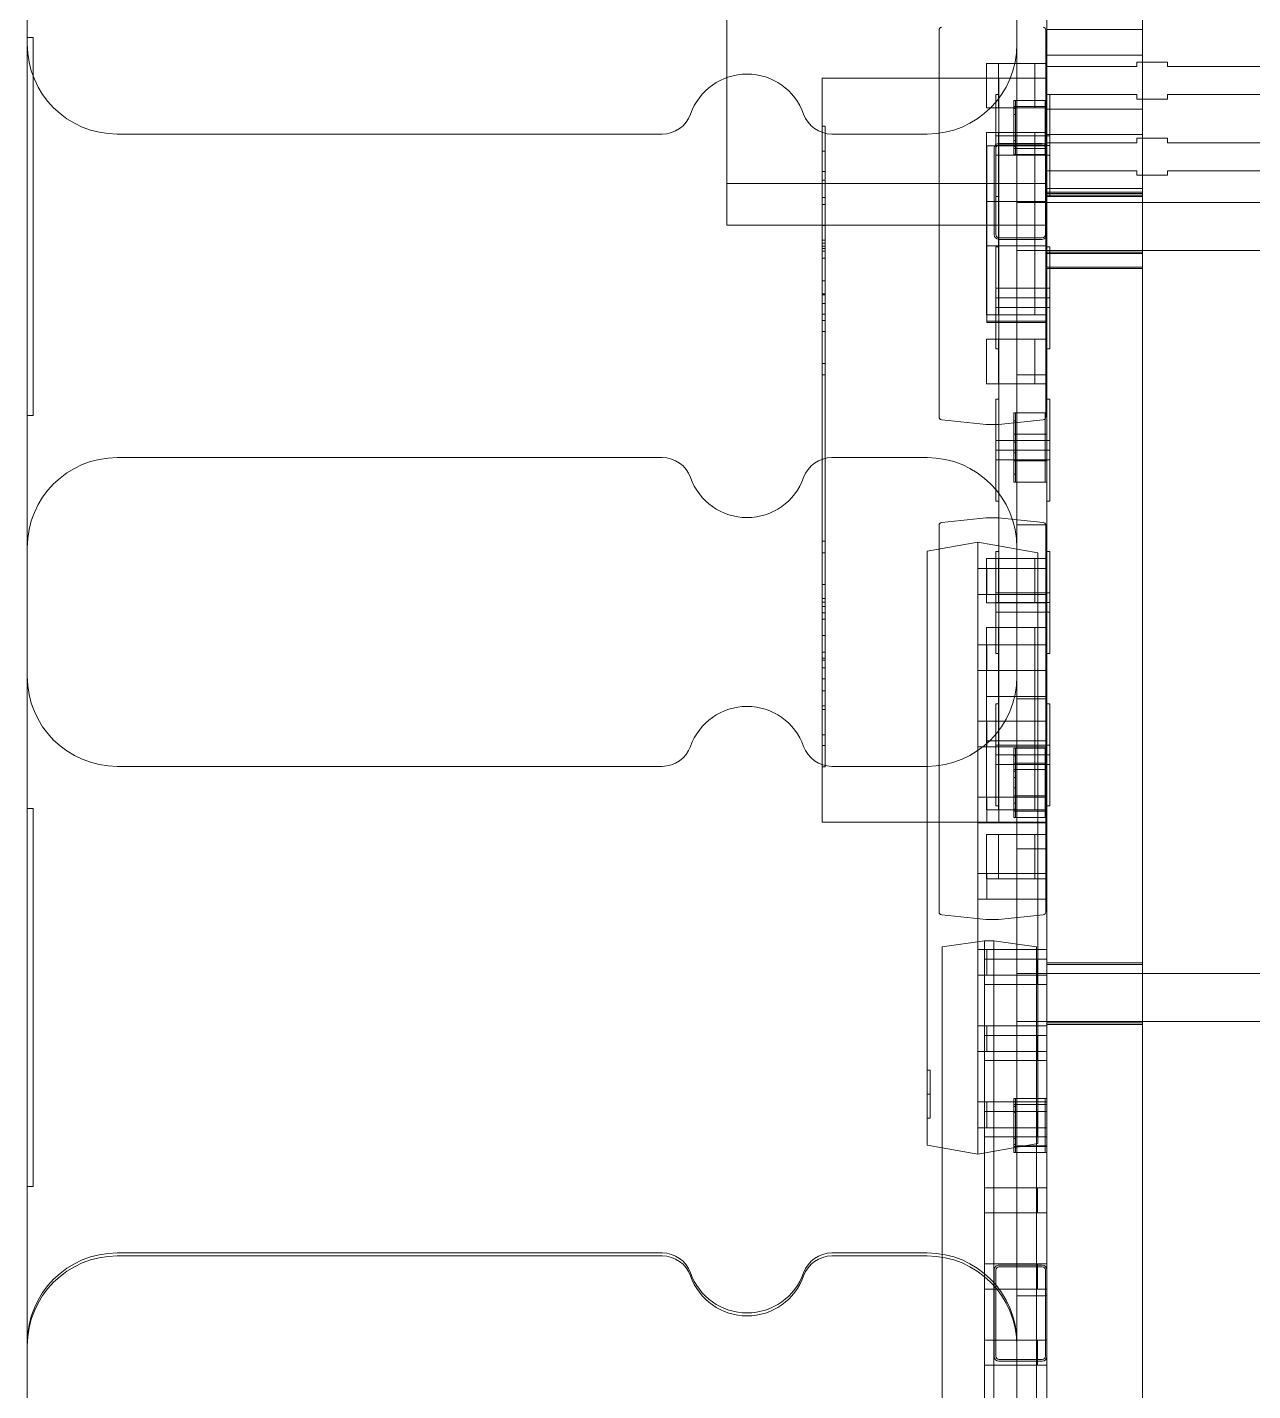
# Paper-space layout 'Лист1' of a CAD drawing. Header units: millimetres. Extents: x 20 to 405, y 5 to 258.
# Drawn here: x 258.99 to 279.42, y 164.53 to 187.26 of the extents above; entities that cross this region are included whole.
import ezdxf

# ---------------------------------------------------------------- set-up
doc = ezdxf.new("R2010")
doc.units = ezdxf.units.MM

# ---------------------------------------------------------------- blocks, each defined once
blk = doc.blocks.new('A$Cb2c9405a')
at = {"color": 0, "linetype": 'Continuous', "lineweight": 0, "extrusion": (0, 1, 0)}
for p, q in [((-35.981, 17.092), (-43.481, 17.092)), ((-30.221, 17.092), (-35.981, 17.092)), ((-33.371, 16.992), (-33.371, 17.092)), ((-33.371, 17.092), (-33.371, 16.992)), ((-24.869, 17.092), (-30.221, 17.092)), ((-27.071, 16.992), (-27.071, 17.092)), ((-27.071, 17.092), (-27.071, 16.992)), ((-17.369, 17.092), (-24.869, 17.092)), ((-20.519, 16.992), (-20.519, 17.092)), ((-20.519, 17.092), (-20.519, 16.992)), ((-9.869, 17.092), (-17.369, 17.092)), ((-14.219, 16.992), (-14.219, 17.092)), ((-14.219, 17.092), (-14.219, 16.992)), ((-30.221, 16.992), (-33.371, 16.992)), ((-30.221, 16.992), (-33.371, 16.992)), ((-27.071, 16.992), (-30.221, 16.992)), ((-27.071, 16.992), (-30.221, 16.992)), ((-17.369, 16.992), (-20.519, 16.992)), ((-17.369, 16.992), (-20.519, 16.992)), ((-14.219, 16.992), (-17.369, 16.992)), ((-14.219, 16.992), (-17.369, 16.992)), ((-34.531, 6.506), (-34.531, 15.592)), ((-34.481, 6.506), (-34.481, 15.592)), ((-26.369, 6.506), (-26.369, 15.592)), ((-21.221, 6.506), (-21.221, 15.592)), ((-15.828, 6.506), (-15.828, 15.592)), ((-17.348, 5.432), (-17.348, 0.092)), ((-16.651, 5.432), (-16.651, 0.092)), ((-34.531, 2.092), (-34.531, 3.678)), ((-34.481, 2.092), (-34.481, 3.678)), ((-27.298, 3.842), (-14.898, 3.842)), ((-27.298, 0.892), (-27.298, 3.842)), ((-27.298, 0.892), (-27.298, 3.842)), ((-27.298, 3.842), (-14.898, 3.842)), ((-26.377, 3.792), (-26.377, 3.842)), ((-26.023, 3.792), (-26.377, 3.792)), ((-26.369, 2.092), (-26.369, 3.678)), ((-26.023, 3.792), (-26.023, 3.842)), ((-26.023, 3.792), (-25.846, 3.792)), ((-25.846, 3.792), (-25.846, 3.842)), ((-25.422, 3.792), (-25.846, 3.792)), ((-25.422, 3.792), (-25.422, 3.842)), ((-19.121, 3.792), (-25.422, 3.792)), ((-25.358, 3.792), (-25.358, 3.842)), ((-25.112, 3.792), (-25.112, 3.842)), ((-24.909, 3.792), (-24.909, 3.842)), ((-24.724, 3.792), (-24.724, 3.842)), ((-24.598, 3.792), (-24.598, 3.842)), ((-24.563, 3.792), (-24.563, 3.842)), ((-24.464, 3.792), (-24.464, 3.842)), ((-24.188, 3.792), (-24.188, 3.842)), ((-23.915, 3.792), (-23.915, 3.842)), ((-23.808, 3.792), (-23.808, 3.842)), ((-23.704, 3.792), (-23.704, 3.842)), ((-23.63, 3.792), (-23.63, 3.842)), ((-23.571, 3.792), (-23.571, 3.842)), ((-23.339, 3.792), (-23.339, 3.842)), ((-22.808, 3.792), (-22.808, 3.842)), ((-22.616, 3.792), (-22.616, 3.842)), ((-21.221, 2.092), (-21.221, 3.678)), ((-19.844, 3.792), (-19.844, 3.842)), ((-19.652, 3.792), (-19.652, 3.842)), ((-19.121, 3.792), (-19.121, 3.842)), ((-18.83, 3.792), (-19.121, 3.792)), ((-18.935, 3.792), (-18.935, 3.842)), ((-18.83, 3.792), (-18.83, 3.842)), ((-18.652, 3.792), (-18.83, 3.792)), ((-18.652, 3.792), (-18.652, 3.842)), ((-18.272, 3.792), (-18.652, 3.792)), ((-18.51, 3.792), (-18.51, 3.842)), ((-18.492, 3.792), (-18.492, 3.842)), ((-18.272, 3.792), (-18.272, 3.842)), ((-17.698, 3.792), (-18.272, 3.792)), ((-17.897, 3.792), (-17.897, 3.842)), ((-17.782, 3.792), (-17.782, 3.842)), ((-17.736, 3.792), (-17.736, 3.842)), ((-17.698, 3.792), (-17.698, 3.842)), ((-17.649, 3.792), (-17.649, 3.842)), ((-17.598, 3.792), (-17.598, 3.842)), ((-17.354, 3.792), (-17.354, 3.842)), ((-17.004, 3.792), (-17.004, 3.842)), ((-16.884, 3.792), (-16.884, 3.842)), ((-16.597, 3.792), (-16.597, 3.842)), ((-16.453, 3.792), (-16.453, 3.842)), ((-16.11, 3.792), (-16.11, 3.842)), ((-15.828, 2.092), (-15.828, 3.678)), ((-15.698, 3.792), (-15.698, 3.842)), ((-14.898, 0.892), (-14.898, 3.842)), ((-14.898, 0.892), (-14.898, 3.842)), ((-32.683, 2.092), (-32.833, 1.242)), ((-32.683, 2.092), (-32.833, 1.242)), ((-32.683, 2.092), (-22.782, 2.092)), ((-32.683, 2.092), (-22.782, 2.092)), ((-32.233, 2.042), (-32.233, 2.092)), ((-32.233, 2.042), (-32.233, 2.092)), ((-31.833, 2.042), (-31.833, 2.092)), ((-31.833, 2.042), (-31.833, 2.092)), ((-31.833, 2.042), (-31.833, 2.092)), ((-31.833, 2.042), (-31.833, 2.092)), ((-31.433, 2.042), (-31.433, 2.092)), ((-31.433, 2.042), (-31.433, 2.092)), ((-22.782, 2.092), (-22.633, 1.242)), ((-22.782, 2.092), (-22.633, 1.242)), ((-37.829, 1.842), (-34.502, 1.842)), ((-34.502, 1.842), (-29.378, 1.842)), ((-29.378, 1.842), (-29.279, 1.133)), ((-29.378, 1.842), (-29.378, 1.842)), ((-29.378, 1.842), (-29.279, 1.133)), ((-28.923, 1.105), (-28.845, 1.847)), ((-26.355, 1.892), (-28.796, 1.892)), ((-22.352, 1.892), (-26.355, 1.892)), ((-22.224, 1.105), (-22.302, 1.847)), ((-20.668, 1.105), (-20.59, 1.847)), ((-14.097, 1.892), (-20.541, 1.892)), ((-32.656, 0.242), (-32.833, 1.242)), ((-32.833, 1.242), (-32.393, 1.242)), ((-32.656, 0.242), (-32.833, 1.242)), ((-32.833, 1.242), (-32.393, 1.242)), ((-31.963, 1.242), (-32.393, 1.242)), ((-31.963, 1.242), (-31.123, 1.242)), ((-31.963, 1.242), (-31.123, 1.242)), ((-30.693, 1.242), (-31.123, 1.242)), ((-30.693, 1.242), (-29.853, 1.242)), ((-30.693, 1.242), (-29.853, 1.242)), ((-29.423, 1.242), (-29.853, 1.242)), ((-29.423, 1.242), (-28.583, 1.242)), ((-29.423, 1.242), (-28.583, 1.242)), ((-28.153, 1.242), (-28.583, 1.242)), ((-28.153, 1.242), (-27.313, 1.242)), ((-28.153, 1.242), (-27.313, 1.242)), ((-26.883, 1.242), (-27.313, 1.242)), ((-26.883, 1.242), (-26.043, 1.242)), ((-26.883, 1.242), (-26.043, 1.242)), ((-25.613, 1.242), (-26.043, 1.242)), ((-25.613, 1.242), (-24.773, 1.242)), ((-25.613, 1.242), (-24.773, 1.242)), ((-24.343, 1.242), (-24.773, 1.242)), ((-24.343, 1.242), (-23.503, 1.242)), ((-24.343, 1.242), (-23.503, 1.242)), ((-23.073, 1.242), (-23.503, 1.242)), ((-23.073, 1.242), (-22.633, 1.242)), ((-23.073, 1.242), (-22.633, 1.242)), ((-22.809, 0.242), (-22.633, 1.242)), ((-22.809, 0.242), (-22.633, 1.242)), ((-37.204, 1.133), (-36.354, 1.133)), ((-37.204, 0.976), (-36.354, 0.976)), ((-36.354, 1.133), (-35.934, 1.133)), ((-36.354, 0.976), (-35.934, 0.976)), ((-36.354, 0.926), (-36.354, 0.3)), ((-36.354, 0.926), (-36.354, 0.592)), ((-36.205, 0.972), (-34.765, 0.972)), ((-36.205, 0.945), (-34.765, 0.945)), ((-35.934, 1.133), (-35.084, 1.133)), ((-35.934, 1.133), (-35.934, 1.133)), ((-35.934, 0.976), (-35.084, 0.976)), ((-35.934, 0.976), (-35.934, 0.976)), ((-35.934, 0.926), (-35.934, 0.593)), ((-35.934, 0.926), (-35.934, 0.593)), ((-35.084, 1.133), (-34.827, 1.133)), ((-35.084, 0.976), (-34.664, 0.976)), ((-35.084, 0.926), (-35.084, 0.3)), ((-35.084, 0.926), (-35.084, 0.89)), ((-34.827, 1.133), (-34.664, 1.133)), ((-34.664, 1.133), (-33.814, 1.133)), ((-34.664, 1.133), (-34.664, 1.133)), ((-34.664, 0.976), (-33.814, 0.976)), ((-34.664, 0.976), (-34.664, 0.976)), ((-34.664, 0.926), (-34.664, 0.3)), ((-34.664, 0.926), (-34.664, 0.3)), ((-33.814, 1.133), (-33.394, 1.133)), ((-33.814, 0.976), (-33.394, 0.976)), ((-33.814, 0.926), (-33.814, 0.3)), ((-33.814, 0.926), (-33.814, 0.3)), ((-33.394, 1.133), (-32.544, 1.133)), ((-33.394, 1.133), (-33.394, 1.133)), ((-33.394, 0.976), (-32.544, 0.976)), ((-33.394, 0.976), (-33.394, 0.976)), ((-33.394, 0.926), (-33.394, 0.3)), ((-33.394, 0.926), (-33.394, 0.3)), ((-32.544, 1.133), (-32.124, 1.133)), ((-32.544, 0.976), (-32.124, 0.976)), ((-32.544, 0.926), (-32.544, 0.3)), ((-32.544, 0.926), (-32.544, 0.3)), ((-31.963, 1.092), (-32.393, 1.092)), ((-32.393, 1.033), (-32.393, 0.349)), ((-32.124, 1.133), (-31.274, 1.133)), ((-32.124, 1.133), (-32.124, 1.133)), ((-32.124, 0.976), (-31.274, 0.976)), ((-32.124, 0.976), (-32.124, 0.976)), ((-32.124, 0.926), (-32.124, 0.3)), ((-32.124, 0.926), (-32.124, 0.3)), ((-31.963, 1.033), (-31.963, 0.349)), ((-31.274, 1.133), (-30.854, 1.133)), ((-31.274, 0.976), (-30.854, 0.976)), ((-31.274, 0.926), (-31.274, 0.3)), ((-31.274, 0.926), (-31.274, 0.3)), ((-30.693, 1.092), (-31.123, 1.092)), ((-31.123, 1.033), (-31.123, 0.349)), ((-30.854, 1.133), (-30.004, 1.133)), ((-30.854, 1.133), (-30.854, 1.133)), ((-30.854, 0.976), (-30.004, 0.976)), ((-30.854, 0.976), (-30.854, 0.976)), ((-30.854, 0.926), (-30.854, 0.3)), ((-30.854, 0.926), (-30.854, 0.3)), ((-30.693, 1.033), (-30.693, 0.349)), ((-30.004, 1.133), (-29.584, 1.133)), ((-30.004, 0.976), (-29.584, 0.976)), ((-30.004, 0.926), (-30.004, 0.3)), ((-30.004, 0.926), (-30.004, 0.3)), ((-29.423, 1.092), (-29.853, 1.092)), ((-29.853, 1.033), (-29.853, 0.349)), ((-29.584, 1.133), (-29.279, 1.133)), ((-29.584, 1.133), (-29.584, 1.133)), ((-29.584, 0.976), (-29.279, 0.976)), ((-29.584, 0.976), (-29.584, 0.976)), ((-29.584, 0.926), (-29.584, 0.3)), ((-29.584, 0.926), (-29.584, 0.3)), ((-29.423, 1.033), (-29.423, 0.349)), ((-29.378, 0.267), (-29.279, 0.976)), ((-29.378, 0.267), (-29.279, 0.976)), ((-29.279, 1.133), (-29.279, 0.976)), ((-29.279, 1.133), (-29.279, 1.133)), ((-29.279, 1.133), (-29.279, 0.976)), ((-29.279, 0.976), (-29.279, 0.976)), ((-28.924, 0.905), (-28.924, 1.099)), ((-28.153, 1.092), (-28.583, 1.092)), ((-28.583, 1.033), (-28.583, 0.349)), ((-28.244, 0.702), (-28.244, 1.102)), ((-28.244, 1.102), (-27.504, 1.102)), ((-28.153, 1.033), (-28.153, 0.349)), ((-27.504, 0.702), (-27.504, 1.102)), ((-26.883, 1.092), (-27.313, 1.092)), ((-27.313, 1.033), (-27.313, 0.349)), ((-25.944, 1.102), (-27.094, 1.102)), ((-27.094, 1.102), (-27.094, 0.902)), ((-27.028, 0.942), (-26.34, 0.942)), ((-27.028, 0.942), (-26.34, 0.942)), ((-27.028, 0.942), (-27.028, 0.892)), ((-27.028, 0.942), (-27.028, 0.892)), ((-26.883, 1.033), (-26.883, 0.349)), ((-26.34, 0.942), (-26.34, 0.892)), ((-26.34, 0.942), (-26.34, 0.892)), ((-26.178, 0.942), (-26.178, 0.892)), ((-26.178, 0.942), (-26.178, 0.892)), ((-25.613, 1.092), (-26.043, 1.092)), ((-26.043, 1.033), (-26.043, 0.349)), ((-26.015, 0.942), (-25.328, 0.942)), ((-26.015, 0.942), (-25.328, 0.942)), ((-26.015, 0.942), (-26.015, 0.892)), ((-26.015, 0.942), (-26.015, 0.892)), ((-25.944, 1.046), (-25.944, 1.102)), ((-25.944, 1.102), (-25.204, 1.102)), ((-25.944, 0.702), (-25.944, 1.046)), ((-25.613, 1.033), (-25.613, 0.349)), ((-25.328, 0.942), (-25.328, 0.892)), ((-25.328, 0.942), (-25.328, 0.892)), ((-24.054, 1.102), (-25.204, 1.102)), ((-25.204, 0.702), (-25.204, 1.102)), ((-24.343, 1.092), (-24.773, 1.092)), ((-24.773, 1.033), (-24.773, 0.349)), ((-24.488, 0.942), (-23.8, 0.942)), ((-24.488, 0.942), (-23.8, 0.942)), ((-24.488, 0.942), (-24.488, 0.892)), ((-24.488, 0.942), (-24.488, 0.892)), ((-24.343, 1.033), (-24.343, 0.349)), ((-24.054, 0.902), (-24.054, 1.102)), ((-23.8, 0.942), (-23.8, 0.892)), ((-23.8, 0.942), (-23.8, 0.892)), ((-23.644, 0.702), (-23.644, 1.102)), ((-23.644, 1.102), (-22.904, 1.102)), ((-23.638, 0.942), (-23.638, 0.892)), ((-23.638, 0.942), (-23.638, 0.892)), ((-23.073, 1.092), (-23.503, 1.092)), ((-23.503, 1.033), (-23.503, 0.349)), ((-23.475, 0.942), (-22.788, 0.942)), ((-23.475, 0.942), (-22.788, 0.942)), ((-23.475, 0.942), (-23.475, 0.892)), ((-23.475, 0.942), (-23.475, 0.892)), ((-23.073, 1.033), (-23.073, 0.349)), ((-22.904, 0.702), (-22.904, 1.102)), ((-22.788, 0.942), (-22.788, 0.892)), ((-22.788, 0.942), (-22.788, 0.892)), ((-22.224, 0.905), (-22.224, 1.099)), ((-21.948, 0.942), (-21.26, 0.942)), ((-21.948, 0.942), (-21.26, 0.942)), ((-21.948, 0.942), (-21.948, 0.892)), ((-21.948, 0.942), (-21.948, 0.892)), ((-21.26, 0.942), (-21.26, 0.892)), ((-21.26, 0.942), (-21.26, 0.892)), ((-21.098, 0.942), (-21.098, 0.892)), ((-21.098, 0.942), (-21.098, 0.892)), ((-20.935, 0.942), (-20.248, 0.942)), ((-20.935, 0.942), (-20.248, 0.942)), ((-20.935, 0.942), (-20.935, 0.892)), ((-20.935, 0.942), (-20.935, 0.892)), ((-20.669, 0.905), (-20.669, 1.099)), ((-20.248, 0.942), (-20.248, 0.892)), ((-20.248, 0.942), (-20.248, 0.892)), ((-19.989, 0.702), (-19.989, 1.102)), ((-19.989, 1.102), (-19.249, 1.102)), ((-19.408, 0.942), (-18.72, 0.942)), ((-19.408, 0.942), (-18.72, 0.942)), ((-19.408, 0.942), (-19.408, 0.892)), ((-19.408, 0.942), (-19.408, 0.892)), ((-19.249, 0.702), (-19.249, 1.102)), ((-18.971, 0.092), (-18.971, 1.092)), ((-18.971, 1.092), (-18.971, 1.092)), ((-18.971, 0.092), (-18.971, 1.092)), ((-16.021, 1.092), (-18.971, 1.092)), ((-18.946, 0.092), (-18.946, 1.092)), ((-17.689, 1.102), (-18.839, 1.102)), ((-18.839, 1.102), (-18.839, 0.902)), ((-18.72, 0.942), (-18.72, 0.892)), ((-18.72, 0.942), (-18.72, 0.892)), ((-18.558, 0.942), (-18.558, 0.892)), ((-18.558, 0.942), (-18.558, 0.892)), ((-18.395, 0.942), (-17.708, 0.942)), ((-18.395, 0.942), (-17.708, 0.942)), ((-18.395, 0.942), (-18.395, 0.892)), ((-18.395, 0.942), (-18.395, 0.892)), ((-17.708, 0.942), (-17.708, 0.892)), ((-17.708, 0.942), (-17.708, 0.892)), ((-17.689, 0.702), (-17.689, 1.102)), ((-17.689, 1.102), (-16.949, 1.102)), ((-17.503, 0.972), (-16.063, 0.972)), ((-17.503, 0.945), (-16.063, 0.945)), ((-15.799, 1.102), (-16.949, 1.102)), ((-16.949, 0.702), (-16.949, 1.102)), ((-16.868, 0.942), (-16.18, 0.942)), ((-16.868, 0.942), (-16.18, 0.942)), ((-16.868, 0.942), (-16.868, 0.892)), ((-16.868, 0.942), (-16.868, 0.892)), ((-16.18, 0.942), (-16.18, 0.892)), ((-16.18, 0.942), (-16.18, 0.892)), ((-16.021, 0.092), (-16.021, 1.092)), ((-16.021, 0.092), (-16.021, 1.092)), ((-16.018, 0.942), (-16.018, 0.892)), ((-16.018, 0.942), (-16.018, 0.892)), ((-15.855, 0.942), (-15.168, 0.942)), ((-15.855, 0.942), (-15.168, 0.942)), ((-15.855, 0.942), (-15.855, 0.892)), ((-15.855, 0.942), (-15.855, 0.892)), ((-15.799, 0.902), (-15.799, 1.102)), ((-15.389, 0.702), (-15.389, 1.102)), ((-15.389, 1.102), (-14.649, 1.102)), ((-15.168, 0.942), (-15.168, 0.892)), ((-15.168, 0.942), (-15.168, 0.892)), ((-14.649, 0.702), (-14.649, 1.102)), ((-36.285, 0.172), (-36.285, 0.892)), ((-36.258, 0.172), (-36.258, 0.892)), ((-35.084, 0.89), (-35.084, 0.3)), ((-34.711, 0.892), (-34.711, 0.172)), ((-34.685, 0.892), (-34.685, 0.172)), ((-28.923, 0.899), (-28.845, 0.157)), ((-27.504, 0.902), (-28.244, 0.902)), ((-28.244, 0.702), (-28.244, 0.492)), ((-27.504, 0.702), (-27.504, 0.492)), ((-27.298, 0.892), (-26.34, 0.892)), ((-27.298, 0.092), (-27.298, 0.892)), ((-27.298, 0.092), (-27.298, 0.892)), ((-27.298, 0.892), (-26.34, 0.892)), ((-27.094, 0.902), (-25.944, 0.902)), ((-27.094, 0.902), (-27.094, 0.702)), ((-27.094, 0.702), (-27.094, 0.492)), ((-27.028, 0.892), (-26.34, 0.892)), ((-27.028, 0.892), (-26.34, 0.892)), ((-26.34, 0.892), (-26.34, 0.042)), ((-26.34, 0.892), (-26.34, 0.042)), ((-26.178, 0.042), (-26.178, 0.892)), ((-26.178, 0.042), (-26.178, 0.892)), ((-26.015, 0.892), (-25.328, 0.892)), ((-26.015, 0.892), (-25.328, 0.892)), ((-26.015, 0.042), (-26.015, 0.892)), ((-26.015, 0.892), (-23.8, 0.892)), ((-26.015, 0.042), (-26.015, 0.892)), ((-26.015, 0.892), (-23.8, 0.892)), ((-25.204, 0.902), (-25.944, 0.902)), ((-25.944, 0.702), (-25.944, 0.492)), ((-25.204, 0.902), (-24.054, 0.902)), ((-25.204, 0.702), (-25.204, 0.63)), ((-24.488, 0.892), (-23.8, 0.892)), ((-24.488, 0.892), (-23.8, 0.892)), ((-24.054, 0.902), (-24.054, 0.702)), ((-24.054, 0.702), (-24.054, 0.492)), ((-23.8, 0.892), (-23.8, 0.112)), ((-23.8, 0.892), (-23.8, 0.112)), ((-22.904, 0.902), (-23.644, 0.902)), ((-23.644, 0.702), (-23.644, 0.592)), ((-23.638, 0.042), (-23.638, 0.892)), ((-23.638, 0.042), (-23.638, 0.892)), ((-23.475, 0.042), (-23.475, 0.892)), ((-23.475, 0.892), (-22.788, 0.892)), ((-23.475, 0.892), (-22.788, 0.892)), ((-23.475, 0.892), (-21.26, 0.892)), ((-23.475, 0.042), (-23.475, 0.892)), ((-23.475, 0.892), (-21.26, 0.892)), ((-22.904, 0.702), (-22.904, 0.592)), ((-22.224, 0.899), (-22.302, 0.157)), ((-21.948, 0.892), (-21.26, 0.892)), ((-21.948, 0.892), (-21.26, 0.892)), ((-21.26, 0.892), (-21.26, 0.042)), ((-21.26, 0.892), (-21.26, 0.042)), ((-21.098, 0.042), (-21.098, 0.892)), ((-21.098, 0.042), (-21.098, 0.892)), ((-20.935, 0.892), (-20.248, 0.892)), ((-20.935, 0.892), (-20.248, 0.892)), ((-20.935, 0.042), (-20.935, 0.892)), ((-20.935, 0.892), (-18.72, 0.892)), ((-20.935, 0.042), (-20.935, 0.892)), ((-20.935, 0.892), (-18.72, 0.892)), ((-20.668, 0.899), (-20.59, 0.157)), ((-19.249, 0.902), (-19.989, 0.902)), ((-19.989, 0.702), (-19.989, 0.492)), ((-19.408, 0.892), (-18.72, 0.892)), ((-19.408, 0.892), (-18.72, 0.892)), ((-19.249, 0.702), (-19.249, 0.492)), ((-18.839, 0.902), (-17.689, 0.902)), ((-18.839, 0.902), (-18.839, 0.702)), ((-18.839, 0.702), (-18.839, 0.492)), ((-18.72, 0.892), (-18.72, 0.042)), ((-18.72, 0.892), (-18.72, 0.042)), ((-18.558, 0.042), (-18.558, 0.892)), ((-18.558, 0.042), (-18.558, 0.892)), ((-18.395, 0.892), (-17.708, 0.892)), ((-18.395, 0.892), (-17.708, 0.892)), ((-18.395, 0.042), (-18.395, 0.892)), ((-18.395, 0.892), (-16.18, 0.892)), ((-18.395, 0.042), (-18.395, 0.892)), ((-18.395, 0.892), (-16.18, 0.892)), ((-16.949, 0.902), (-17.689, 0.902)), ((-17.689, 0.702), (-17.689, 0.492)), ((-17.583, 0.172), (-17.583, 0.892)), ((-17.556, 0.172), (-17.556, 0.892)), ((-16.949, 0.902), (-15.799, 0.902)), ((-16.949, 0.702), (-16.949, 0.492)), ((-16.868, 0.892), (-16.18, 0.892)), ((-16.868, 0.892), (-16.18, 0.892)), ((-16.18, 0.892), (-16.18, 0.042)), ((-16.18, 0.892), (-16.18, 0.042)), ((-16.018, 0.042), (-16.018, 0.892)), ((-16.018, 0.042), (-16.018, 0.892)), ((-16.009, 0.892), (-16.009, 0.172)), ((-15.983, 0.892), (-15.983, 0.172)), ((-15.855, 0.892), (-15.168, 0.892)), ((-15.855, 0.892), (-15.168, 0.892)), ((-15.855, 0.042), (-15.855, 0.892)), ((-15.855, 0.042), (-15.855, 0.892)), ((-15.855, 0.892), (-14.898, 0.892)), ((-15.855, 0.892), (-14.898, 0.892)), ((-15.799, 0.902), (-15.799, 0.702)), ((-15.799, 0.702), (-15.799, 0.492)), ((-14.649, 0.902), (-15.389, 0.902)), ((-15.389, 0.702), (-15.389, 0.492)), ((-14.898, 0.092), (-14.898, 0.892)), ((-14.898, 0.092), (-14.898, 0.892)), ((-14.649, 0.702), (-14.649, 0.492)), ((-35.981, 0.592), (-43.481, 0.592)), ((-36.354, 0.592), (-36.354, 0.3)), ((-30.221, 0.592), (-35.981, 0.592)), ((-35.934, 0.593), (-35.934, 0.3)), ((-35.934, 0.593), (-35.934, 0.3)), ((-35.196, 0.592), (-35.196, 0.267)), ((-32.806, 0.642), (-32.006, 0.642)), ((-32.806, 0.642), (-32.806, 0.092)), ((-32.806, 0.615), (-32.006, 0.615)), ((-32.006, 0.615), (-32.806, 0.615)), ((-32.705, 0.642), (-32.705, 0.092)), ((-32.696, 0.592), (-32.696, 0.092)), ((-32.673, 0.615), (-32.673, 0.642)), ((-32.571, 0.615), (-32.571, 0.642)), ((-32.14, 0.615), (-32.14, 0.642)), ((-32.038, 0.615), (-32.038, 0.642)), ((-32.006, 0.642), (-32.006, 0.092)), ((-31.905, 0.642), (-32.006, 0.642)), ((-32.006, 0.615), (-31.905, 0.615)), ((-31.905, 0.615), (-32.006, 0.615)), ((-31.905, 0.642), (-31.905, 0.092)), ((-30.621, -1.498), (-30.621, 0.592)), ((-29.333, 0.592), (-30.221, 0.592)), ((-29.821, -1.498), (-29.821, 0.592)), ((-28.891, 0.592), (-29.333, 0.592)), ((-24.869, 0.592), (-28.891, 0.592)), ((-28.244, 0.492), (-28.244, 0.292)), ((-27.746, 0.592), (-27.746, 0.092)), ((-27.504, 0.492), (-27.504, 0.292)), ((-27.219, 0.642), (-27.117, 0.642)), ((-27.219, 0.642), (-27.219, 0.092)), ((-27.117, 0.615), (-27.219, 0.615)), ((-27.219, 0.615), (-27.117, 0.615)), ((-26.863, 0.642), (-27.117, 0.642)), ((-27.117, 0.642), (-27.117, 0.112)), ((-27.117, 0.615), (-26.863, 0.615)), ((-26.863, 0.615), (-27.117, 0.615)), ((-27.094, 0.112), (-27.094, 0.492)), ((-27.085, 0.615), (-27.085, 0.642)), ((-26.983, 0.615), (-26.983, 0.642)), ((-26.063, 0.642), (-26.863, 0.642)), ((-26.863, 0.642), (-26.863, 0.092)), ((-26.863, 0.615), (-26.063, 0.615)), ((-26.063, 0.615), (-26.863, 0.615)), ((-26.729, 0.615), (-26.729, 0.642)), ((-26.552, 0.615), (-26.552, 0.642)), ((-26.45, 0.615), (-26.45, 0.642)), ((-26.419, 0.642), (-26.419, 0.092)), ((-26.317, 0.642), (-26.317, 0.092)), ((-26.196, 0.615), (-26.196, 0.642)), ((-26.063, 0.642), (-26.063, 0.092)), ((-25.944, 0.492), (-25.944, 0.292)), ((-25.246, 0.592), (-25.246, 0.092)), ((-25.204, 0.63), (-25.204, 0.492)), ((-25.204, 0.492), (-25.204, 0.292)), ((-17.369, 0.592), (-24.869, 0.592)), ((-24.054, 0.112), (-24.054, 0.492)), ((-23.644, 0.592), (-23.644, 0.492)), ((-23.644, 0.492), (-23.644, 0.292)), ((-22.904, 0.592), (-22.904, 0.492)), ((-22.904, 0.492), (-22.904, 0.292)), ((-22.344, 0.592), (-22.344, 0.092)), ((-21.631, 0.642), (-20.831, 0.642)), ((-21.631, 0.642), (-21.631, 0.092)), ((-20.831, 0.615), (-21.631, 0.615)), ((-21.631, 0.615), (-20.831, 0.615)), ((-21.497, 0.615), (-21.497, 0.642)), ((-21.275, 0.642), (-21.275, 0.092)), ((-21.141, 0.615), (-21.141, 0.642)), ((-20.964, 0.615), (-20.964, 0.642)), ((-20.831, 0.642), (-20.475, 0.642)), ((-20.831, 0.642), (-20.831, 0.092)), ((-20.831, 0.615), (-20.475, 0.615)), ((-20.475, 0.615), (-20.831, 0.615)), ((-20.608, 0.615), (-20.608, 0.642)), ((-20.475, 0.642), (-20.475, 0.092)), ((-19.989, 0.492), (-19.989, 0.292)), ((-19.844, 0.592), (-19.844, 0.092)), ((-19.249, 0.492), (-19.249, 0.292)), ((-18.839, 0.092), (-18.839, 0.492)), ((-17.769, -1.498), (-17.769, 0.592)), ((-17.689, 0.492), (-17.689, 0.292)), ((-9.869, 0.592), (-17.369, 0.592)), ((-16.969, -1.498), (-16.969, 0.592)), ((-16.949, 0.492), (-16.949, 0.292)), ((-16.17, 0.642), (-16.067, 0.642)), ((-16.17, 0.642), (-16.17, 0.092)), ((-16.067, 0.615), (-16.17, 0.615)), ((-16.17, 0.615), (-16.067, 0.615)), ((-16.067, 0.642), (-15.267, 0.642)), ((-16.067, 0.642), (-16.067, 0.092)), ((-16.067, 0.615), (-15.267, 0.615)), ((-15.267, 0.615), (-16.067, 0.615)), ((-16.036, 0.615), (-16.036, 0.642)), ((-15.934, 0.615), (-15.934, 0.642)), ((-15.799, 0.092), (-15.799, 0.492)), ((-15.503, 0.615), (-15.503, 0.642)), ((-15.401, 0.615), (-15.401, 0.642)), ((-15.389, 0.492), (-15.389, 0.292)), ((-15.37, 0.642), (-15.37, 0.092)), ((-15.267, 0.642), (-15.267, 0.092)), ((-14.894, 0.592), (-14.894, 0.092)), ((-14.649, 0.492), (-14.649, 0.292)), ((-36.354, 0.267), (-37.204, 0.267)), ((-35.934, 0.267), (-36.354, 0.267)), ((-36.354, 0.25), (-35.934, 0.25)), ((-36.354, 0.25), (-36.354, 0.092)), ((-36.354, 0.25), (-36.354, 0.092)), ((-35.084, 0.267), (-35.934, 0.267)), ((-35.934, 0.25), (-35.934, 0.25)), ((-35.934, 0.25), (-35.934, 0.092)), ((-35.934, 0.25), (-35.934, 0.092)), ((-35.196, 0.267), (-35.196, 0.092)), ((-34.664, 0.267), (-35.084, 0.267)), ((-35.084, 0.25), (-34.664, 0.25)), ((-35.084, 0.25), (-35.084, 0.092)), ((-35.084, 0.25), (-35.084, 0.092)), ((-33.814, 0.267), (-34.664, 0.267)), ((-34.664, 0.25), (-34.664, 0.25)), ((-34.664, 0.25), (-34.664, 0.092)), ((-34.664, 0.25), (-34.664, 0.092)), ((-33.394, 0.267), (-33.814, 0.267)), ((-33.814, 0.25), (-33.394, 0.25)), ((-33.814, 0.25), (-33.814, 0.092)), ((-33.814, 0.25), (-33.814, 0.092)), ((-32.544, 0.267), (-33.394, 0.267)), ((-33.394, 0.25), (-33.394, 0.25)), ((-33.394, 0.25), (-33.394, 0.092)), ((-33.394, 0.25), (-33.394, 0.092)), ((-22.809, 0.242), (-32.656, 0.242)), ((-22.809, 0.242), (-32.656, 0.242)), ((-32.124, 0.267), (-32.544, 0.267)), ((-32.544, 0.25), (-32.124, 0.25)), ((-32.544, 0.25), (-32.544, 0.092)), ((-32.544, 0.25), (-32.544, 0.092)), ((-32.393, 0.283), (-32.393, 0.242)), ((-31.963, 0.242), (-32.393, 0.242)), ((-32.393, 0.242), (-32.393, 0.092)), ((-31.274, 0.267), (-32.124, 0.267)), ((-32.124, 0.25), (-32.124, 0.25)), ((-32.124, 0.25), (-32.124, 0.092)), ((-32.124, 0.25), (-32.124, 0.092)), ((-31.963, 0.283), (-31.963, 0.242)), ((-31.963, 0.242), (-31.963, 0.092)), ((-30.854, 0.267), (-31.274, 0.267)), ((-31.274, 0.25), (-30.854, 0.25)), ((-31.274, 0.25), (-31.274, 0.092)), ((-31.274, 0.25), (-31.274, 0.092)), ((-31.123, 0.283), (-31.123, 0.242)), ((-30.693, 0.242), (-31.123, 0.242)), ((-31.123, 0.242), (-31.123, 0.092)), ((-30.004, 0.267), (-30.854, 0.267)), ((-30.854, 0.25), (-30.854, 0.25)), ((-30.854, 0.25), (-30.854, 0.092)), ((-30.854, 0.25), (-30.854, 0.092)), ((-30.693, 0.283), (-30.693, 0.242)), ((-30.693, 0.242), (-30.693, 0.092)), ((-29.584, 0.267), (-30.004, 0.267)), ((-30.004, 0.25), (-29.584, 0.25)), ((-30.004, 0.25), (-30.004, 0.092)), ((-30.004, 0.25), (-30.004, 0.092)), ((-29.853, 0.283), (-29.853, 0.242)), ((-29.423, 0.242), (-29.853, 0.242)), ((-29.853, 0.242), (-29.853, 0.092)), ((-29.378, 0.267), (-29.584, 0.267)), ((-29.584, 0.25), (-29.584, 0.25)), ((-29.584, 0.25), (-29.584, 0.092)), ((-29.584, 0.25), (-29.584, 0.092)), ((-29.423, 0.283), (-29.423, 0.242)), ((-29.423, 0.242), (-29.423, 0.092)), ((-29.378, 0.267), (-29.378, 0.267)), ((-28.583, 0.283), (-28.583, 0.242)), ((-28.153, 0.242), (-28.583, 0.242)), ((-28.583, 0.242), (-28.583, 0.092)), ((-28.244, 0.092), (-28.244, 0.292)), ((-28.244, 0.292), (-27.504, 0.292)), ((-28.153, 0.283), (-28.153, 0.242)), ((-28.153, 0.242), (-28.153, 0.092)), ((-27.504, 0.292), (-27.504, 0.092)), ((-27.313, 0.283), (-27.313, 0.242)), ((-26.883, 0.242), (-27.313, 0.242)), ((-27.313, 0.242), (-27.313, 0.092)), ((-27.094, 0.292), (-25.944, 0.292)), ((-26.883, 0.283), (-26.883, 0.242)), ((-26.883, 0.242), (-26.883, 0.092)), ((-26.043, 0.283), (-26.043, 0.242)), ((-25.613, 0.242), (-26.043, 0.242)), ((-26.043, 0.242), (-26.043, 0.092)), ((-25.944, 0.092), (-25.944, 0.292)), ((-25.944, 0.292), (-25.204, 0.292)), ((-25.613, 0.283), (-25.613, 0.242)), ((-25.613, 0.242), (-25.613, 0.092)), ((-25.204, 0.292), (-25.204, 0.092)), ((-25.204, 0.292), (-24.054, 0.292)), ((-24.773, 0.283), (-24.773, 0.242)), ((-24.343, 0.242), (-24.773, 0.242)), ((-24.773, 0.242), (-24.773, 0.092)), ((-24.343, 0.283), (-24.343, 0.242)), ((-24.343, 0.242), (-24.343, 0.092)), ((-23.644, 0.092), (-23.644, 0.292)), ((-23.644, 0.292), (-22.904, 0.292)), ((-23.503, 0.283), (-23.503, 0.242)), ((-23.073, 0.242), (-23.503, 0.242)), ((-23.503, 0.242), (-23.503, 0.092)), ((-23.073, 0.283), (-23.073, 0.242)), ((-23.073, 0.242), (-23.073, 0.092)), ((-22.904, 0.292), (-22.904, 0.092)), ((-19.989, 0.092), (-19.989, 0.292)), ((-19.989, 0.292), (-19.249, 0.292)), ((-19.249, 0.292), (-19.249, 0.092)), ((-18.839, 0.292), (-17.689, 0.292)), ((-17.689, 0.092), (-17.689, 0.292)), ((-17.689, 0.292), (-16.949, 0.292)), ((-16.949, 0.292), (-15.799, 0.292)), ((-16.949, 0.292), (-16.949, 0.092)), ((-15.389, 0.092), (-15.389, 0.292)), ((-15.389, 0.292), (-14.649, 0.292)), ((-14.649, 0.292), (-14.649, 0.092)), ((-37.447, 0.092), (-35.422, 0.092)), ((-36.354, 0.092), (-35.934, 0.092)), ((-34.765, 0.119), (-36.205, 0.119)), ((-35.934, 0.092), (-35.934, 0.092)), ((-35.422, 0.092), (-35.934, 0.092)), ((-34.622, 0.092), (-35.422, 0.092)), ((-33.814, 0.092), (-34.622, 0.092)), ((-34.622, 0.092), (-31.943, 0.092)), ((-33.814, 0.092), (-33.394, 0.092)), ((-33.394, 0.092), (-33.394, 0.092)), ((-32.544, 0.092), (-33.394, 0.092)), ((-32.806, 0.12), (-32.006, 0.12)), ((-32.006, 0.12), (-32.806, 0.12)), ((-32.544, 0.092), (-32.124, 0.092)), ((-32.124, 0.092), (-32.124, 0.092)), ((-31.943, 0.092), (-32.124, 0.092)), ((-32.006, 0.12), (-31.905, 0.12)), ((-31.905, 0.12), (-32.006, 0.12)), ((-31.143, 0.092), (-31.943, 0.092)), ((-31.143, 0.092), (-30.854, 0.092)), ((-31.143, 0.092), (-30.846, 0.092)), ((-30.854, 0.092), (-30.854, 0.092)), ((-30.846, 0.092), (-30.854, 0.092)), ((-29.496, 0.092), (-30.846, 0.092)), ((-30.671, 0.092), (-30.671, -1.498)), ((-30.646, 0.092), (-30.646, -1.498)), ((-29.671, 0.092), (-29.671, -1.498)), ((-29.646, 0.092), (-29.646, -1.498)), ((-29.471, 0.092), (-29.496, 0.092)), ((-29.471, 0.092), (-29.072, 0.092)), ((-29.072, 0.092), (-29.471, 0.092)), ((-28.272, 0.092), (-29.072, 0.092)), ((-28.244, 0.112), (-28.796, 0.112)), ((-27.572, 0.092), (-28.272, 0.092)), ((-27.504, 0.112), (-28.244, 0.112)), ((-27.572, 0.092), (-25.288, 0.092)), ((-25.944, 0.112), (-27.504, 0.112)), ((-27.117, 0.092), (-27.504, 0.092)), ((-27.298, 0.092), (-27.028, 0.092)), ((-27.298, 0.092), (-27.028, 0.092)), ((-27.117, 0.12), (-27.219, 0.12)), ((-27.219, 0.12), (-27.117, 0.12)), ((-27.117, 0.12), (-26.863, 0.12)), ((-26.863, 0.12), (-27.117, 0.12)), ((-27.117, 0.112), (-27.117, 0.092)), ((-27.094, 0.092), (-27.117, 0.092)), ((-27.094, 0.092), (-27.094, 0.112)), ((-27.028, 0.092), (-25.328, 0.092)), ((-27.028, 0.042), (-27.028, 0.092)), ((-27.028, 0.092), (-25.328, 0.092)), ((-27.028, 0.042), (-27.028, 0.092)), ((-27.028, 0.042), (-26.34, 0.042)), ((-27.028, 0.042), (-26.34, 0.042)), ((-26.863, 0.12), (-26.063, 0.12)), ((-26.063, 0.12), (-26.863, 0.12)), ((-26.015, 0.042), (-25.328, 0.042)), ((-26.015, 0.042), (-25.328, 0.042)), ((-25.204, 0.112), (-25.944, 0.112)), ((-25.328, 0.042), (-25.328, 0.092)), ((-25.328, 0.092), (-24.488, 0.092)), ((-25.328, 0.042), (-25.328, 0.092)), ((-25.328, 0.092), (-24.488, 0.092)), ((-24.488, 0.092), (-25.288, 0.092)), ((-23.644, 0.112), (-25.204, 0.112)), ((-23.751, 0.092), (-24.488, 0.092)), ((-24.488, 0.092), (-22.788, 0.092)), ((-24.488, 0.042), (-24.488, 0.092)), ((-24.488, 0.092), (-22.788, 0.092)), ((-24.488, 0.042), (-24.488, 0.092)), ((-24.488, 0.042), (-23.8, 0.042)), ((-24.488, 0.042), (-23.8, 0.042)), ((-24.054, 0.092), (-24.054, 0.112)), ((-23.8, 0.112), (-23.8, 0.092)), ((-23.8, 0.112), (-23.8, 0.092)), ((-23.8, 0.092), (-23.8, 0.042)), ((-23.8, 0.092), (-23.8, 0.042)), ((-23.751, 0.092), (-23.623, 0.092)), ((-22.904, 0.112), (-23.644, 0.112)), ((-23.129, 0.092), (-23.623, 0.092)), ((-23.475, 0.042), (-22.788, 0.042)), ((-23.475, 0.042), (-22.788, 0.042)), ((-22.748, 0.092), (-23.129, 0.092)), ((-22.352, 0.112), (-22.904, 0.112)), ((-22.788, 0.042), (-22.788, 0.092)), ((-22.788, 0.092), (-21.948, 0.092)), ((-22.788, 0.042), (-22.788, 0.092)), ((-22.788, 0.092), (-21.948, 0.092)), ((-21.986, 0.092), (-22.748, 0.092)), ((-21.186, 0.092), (-21.986, 0.092)), ((-21.948, 0.092), (-20.248, 0.092)), ((-21.948, 0.042), (-21.948, 0.092)), ((-21.948, 0.092), (-20.248, 0.092)), ((-21.948, 0.042), (-21.948, 0.092)), ((-21.948, 0.042), (-21.26, 0.042)), ((-21.948, 0.042), (-21.26, 0.042)), ((-20.831, 0.12), (-21.631, 0.12)), ((-21.631, 0.12), (-20.831, 0.12)), ((-19.776, 0.092), (-21.186, 0.092)), ((-21.186, 0.092), (-19.776, 0.092)), ((-20.935, 0.042), (-20.248, 0.042)), ((-20.935, 0.042), (-20.248, 0.042)), ((-20.831, 0.12), (-20.475, 0.12)), ((-20.475, 0.12), (-20.831, 0.12)), ((-14.097, 0.112), (-20.541, 0.112)), ((-20.248, 0.042), (-20.248, 0.092)), ((-20.248, 0.092), (-19.408, 0.092)), ((-20.248, 0.042), (-20.248, 0.092)), ((-20.248, 0.092), (-19.408, 0.092)), ((-18.976, 0.092), (-19.776, 0.092)), ((-19.408, 0.092), (-17.708, 0.092)), ((-19.408, 0.042), (-19.408, 0.092)), ((-19.408, 0.092), (-17.708, 0.092)), ((-19.408, 0.042), (-19.408, 0.092)), ((-19.408, 0.042), (-18.72, 0.042)), ((-19.408, 0.042), (-18.72, 0.042)), ((-18.646, 0.092), (-18.976, 0.092)), ((-18.321, 0.092), (-18.646, 0.092)), ((-18.646, 0.092), (-18.321, 0.092)), ((-18.395, 0.042), (-17.708, 0.042)), ((-18.395, 0.042), (-17.708, 0.042)), ((-17.994, 0.092), (-18.321, 0.092)), ((-18.071, 0.092), (-18.071, -1.498)), ((-18.046, 0.092), (-18.046, -1.498)), ((-16.644, 0.092), (-17.994, 0.092)), ((-17.819, 0.092), (-17.819, -1.498)), ((-17.794, 0.092), (-17.794, -1.498)), ((-17.708, 0.042), (-17.708, 0.092)), ((-17.708, 0.092), (-16.868, 0.092)), ((-17.708, 0.042), (-17.708, 0.092)), ((-17.708, 0.092), (-16.868, 0.092)), ((-16.063, 0.119), (-17.503, 0.119)), ((-16.871, 0.092), (-16.871, -1.498)), ((-16.868, 0.092), (-15.168, 0.092)), ((-16.868, 0.042), (-16.868, 0.092)), ((-16.868, 0.092), (-15.168, 0.092)), ((-16.868, 0.042), (-16.868, 0.092)), ((-16.868, 0.042), (-16.18, 0.042)), ((-16.868, 0.042), (-16.18, 0.042)), ((-16.846, 0.092), (-16.846, -1.498)), ((-16.819, 0.092), (-16.819, -1.498)), ((-16.794, 0.092), (-16.794, -1.498)), ((-16.736, 0.092), (-16.736, -1.498)), ((-16.619, 0.092), (-16.644, 0.092)), ((-16.596, 0.092), (-16.619, 0.092)), ((-15.743, 0.092), (-16.596, 0.092)), ((-16.438, -1.408), (-16.438, 0.092)), ((-16.067, 0.12), (-16.17, 0.12)), ((-16.17, 0.12), (-16.067, 0.12)), ((-16.067, 0.12), (-15.267, 0.12)), ((-15.267, 0.12), (-16.067, 0.12)), ((-15.973, 0.092), (-15.973, -1.408)), ((-15.855, 0.042), (-15.168, 0.042)), ((-15.855, 0.042), (-15.168, 0.042)), ((-15.836, 0.092), (-15.836, -1.498)), ((-15.743, 0.092), (-15.503, 0.092)), ((-15.503, 0.092), (-15.743, 0.092)), ((-14.418, 0.092), (-15.503, 0.092)), ((-15.411, 0.092), (-15.411, -1.498)), ((-15.168, -1.408), (-15.168, 0.092)), ((-15.168, 0.042), (-15.168, 0.092)), ((-15.168, 0.092), (-14.898, 0.092)), ((-15.168, 0.042), (-15.168, 0.092)), ((-15.168, 0.092), (-14.898, 0.092)), ((-14.703, 0.092), (-14.703, -1.408)), ((-14.511, 0.092), (-14.511, -1.498)), ((-14.178, 0.092), (-14.418, 0.092)), ((-13.093, 0.092), (-14.178, 0.092)), ((-14.086, 0.092), (-14.086, -1.498)), ((-56.435, -1.498), (45.165, -1.498)), ((-30.621, -18.908), (-30.621, -1.498)), ((-29.821, -18.908), (-29.821, -1.498)), ((-17.769, -18.908), (-17.769, -1.498)), ((-16.969, -18.908), (-16.969, -1.498)), ((-16.514, -1.498), (-16.514, -1.408)), ((-16.514, -1.408), (-16.438, -1.408)), ((-16.514, -1.918), (-16.514, -1.498)), ((-15.973, -1.408), (-15.897, -1.408)), ((-15.897, -1.408), (-15.897, -1.498)), ((-15.897, -1.498), (-15.897, -1.918)), ((-15.244, -1.498), (-15.244, -1.408)), ((-15.244, -1.408), (-15.168, -1.408)), ((-15.244, -1.918), (-15.244, -1.498)), ((-14.703, -1.408), (-14.627, -1.408)), ((-14.627, -1.408), (-14.627, -1.498)), ((-14.627, -1.498), (-14.627, -1.918)), ((-16.438, -1.918), (-16.514, -1.918)), ((-16.438, -12.608), (-16.438, -1.918)), ((-15.973, -1.918), (-15.973, -12.608)), ((-15.897, -1.918), (-15.973, -1.918)), ((-15.168, -1.918), (-15.244, -1.918)), ((-15.168, -12.608), (-15.168, -1.918)), ((-14.703, -1.918), (-14.703, -12.608)), ((-14.627, -1.918), (-14.703, -1.918))]:
    blk.add_line(p, q, dxfattribs=at)
at = {"color": 0, "linetype": 'Continuous', "lineweight": 0, "extrusion": (0, 0, -1)}
for centre, radius, start, end in [((36.031, 15.592), 1.5, 90, 180), ((35.981, 15.592), 1.5, 90, 180), ((24.869, 15.592), 1.5, 360, 90), ((22.721, 15.592), 1.5, 90, 180), ((14.328, 15.592), 1.5, 360, 90), ((35.031, 6.506), 0.5, 180, 250.5288), ((34.981, 6.506), 0.5, 180, 250.5288), ((25.869, 6.506), 0.5, 289.4712, 360), ((21.721, 6.506), 0.5, 180, 250.5288), ((15.328, 6.506), 0.5, 289.4712, 360), ((34.531, 5.092), 1, 360, 70.5288), ((34.481, 5.092), 1, 360, 70.5288), ((26.369, 5.092), 1, 109.4712, 180), ((21.221, 5.092), 1, 360, 70.5288), ((15.828, 5.092), 1, 109.4712, 180), ((34.531, 5.092), 1, 289.4712, 360), ((34.481, 5.092), 1, 289.4712, 360), ((26.369, 5.092), 1, 180, 250.5288), ((21.221, 5.092), 1, 289.4712, 360), ((15.828, 5.092), 1, 180, 250.5288), ((35.031, 3.678), 0.5, 109.4712, 180), ((34.981, 3.678), 0.5, 109.4712, 180), ((25.869, 3.678), 0.5, 360, 70.5288), ((21.721, 3.678), 0.5, 109.4712, 180), ((15.328, 3.678), 0.5, 360, 70.5288), ((36.031, 2.092), 1.5, 180, 270), ((35.981, 2.092), 1.5, 180, 270), ((24.869, 2.092), 1.5, 270, 360), ((22.721, 2.092), 1.5, 180, 270), ((14.328, 2.092), 1.5, 270, 360), ((36.205, 0.892), 0.0533, 0, 90), ((34.765, 0.892), 0.0533, 90, 180), ((17.503, 0.892), 0.0533, 0, 90), ((16.063, 0.892), 0.0533, 90, 180), ((36.205, 0.172), 0.0533, 270, 0), ((34.765, 0.172), 0.0533, 180, 270), ((22.352, 0.162), 0.05, 260.7634, 270), ((22.352, 0.162), 0.05, 186, 260.7634), ((17.503, 0.172), 0.0533, 270, 0), ((16.063, 0.172), 0.0533, 180, 270), ((14.097, 0.162), 0.05, 186, 270)]:
    blk.add_arc(centre, radius, start, end, dxfattribs=at)
at = {"color": 0, "linetype": 'Continuous', "lineweight": 0}
for centre, radius, start, end in [((-28.796, 1.842), 0.05, 90, 174), ((-22.352, 1.842), 0.05, 6, 90), ((-20.541, 1.842), 0.05, 90, 174), ((-14.097, 1.842), 0.05, 6, 90), ((-36.205, 0.892), 0.08, 90, 180), ((-34.765, 0.892), 0.08, 360, 90), ((-17.503, 0.892), 0.08, 90, 180), ((-16.063, 0.892), 0.08, 360, 90), ((-36.205, 0.172), 0.08, 180, 270), ((-34.765, 0.172), 0.08, 270, 360), ((-28.796, 0.162), 0.05, 186, 270), ((-20.541, 0.162), 0.05, 186, 270), ((-17.503, 0.172), 0.08, 180, 270), ((-16.063, 0.172), 0.08, 270, 360)]:
    blk.add_arc(centre, radius, start, end, dxfattribs=at)
for centre, major_axis, start_param, end_param in [((-14.936, 5.432), (-2.412, 0), 0, 1.570796), ((-14.936, 5.432), (2.412, 0), -1.570796, 0), ((-31.833, 2.042), (-0.4, 0), 0, 3.141593), ((-31.833, 2.042), (-0.4, 0), 0, 1.570796), ((-31.833, 2.042), (-0.4, 0), 0, 3.141593), ((-31.833, 2.042), (-0.4, 0), 0, 1.570796), ((-31.833, 2.042), (0.4, 0), -1.570796, 0), ((-31.833, 2.042), (0.4, 0), -1.570796, 0), ((-26.178, 0.942), (0.163, 0), 0, 3.141593), ((-26.178, 0.942), (-0.162, 0), -1.570796, 0), ((-26.178, 0.942), (0.163, 0), 0, 1.570796), ((-23.638, 0.942), (0.162, 0), 0, 3.141593), ((-23.638, 0.942), (-0.162, 0), -1.570796, 0), ((-23.638, 0.942), (0.162, 0), 0, 1.570796), ((-21.098, 0.942), (0.162, 0), 0, 3.141593), ((-21.098, 0.942), (-0.162, 0), -1.570796, 0), ((-21.098, 0.942), (0.162, 0), 0, 1.570796), ((-18.558, 0.942), (0.163, 0), 0, 3.141593), ((-18.558, 0.942), (-0.162, 0), -1.570796, 0), ((-18.558, 0.942), (0.163, 0), 0, 1.570796), ((-16.018, 0.942), (0.162, 0), 0, 3.141593), ((-16.018, 0.942), (-0.162, 0), -1.570796, 0), ((-16.018, 0.942), (0.162, 0), 0, 1.570796), ((-26.178, 0.892), (0.163, 0), 0, 3.141593), ((-26.178, 0.892), (-0.162, 0), -1.570796, 0), ((-26.178, 0.892), (0.163, 0), 0, 3.141593), ((-26.178, 0.892), (0.163, 0), 0, 3.141593), ((-26.178, 0.892), (0.163, 0), 0, 1.570796), ((-23.638, 0.892), (0.162, 0), 0, 3.141593), ((-23.638, 0.892), (0.162, 0), 0, 3.141593), ((-23.638, 0.892), (-0.162, 0), -1.570796, 0), ((-23.638, 0.892), (0.162, 0), 0, 3.141593), ((-23.638, 0.892), (0.162, 0), 0, 1.570796), ((-21.098, 0.892), (0.162, 0), 0, 3.141593), ((-21.098, 0.892), (-0.162, 0), -1.570796, 0), ((-21.098, 0.892), (0.162, 0), 0, 3.141593), ((-21.098, 0.892), (0.162, 0), 0, 3.141593), ((-21.098, 0.892), (0.162, 0), 0, 1.570796), ((-18.558, 0.892), (0.163, 0), 0, 3.141593), ((-18.558, 0.892), (-0.162, 0), -1.570796, 0), ((-18.558, 0.892), (0.163, 0), 0, 3.141593), ((-18.558, 0.892), (0.163, 0), 0, 3.141593), ((-18.558, 0.892), (0.162, 0), 0, 1.570796), ((-16.018, 0.892), (0.162, 0), 0, 3.141593), ((-16.018, 0.892), (-0.162, 0), -1.570796, 0), ((-16.018, 0.892), (0.162, 0), 0, 3.141593), ((-16.018, 0.892), (0.162, 0), 0, 3.141593), ((-16.018, 0.892), (0.162, 0), 0, 1.570796), ((-36.354, 0.3), (0, -0.05), -1.570796, 0), ((-36.354, 0.3), (0, -0.05), -1.570796, 0), ((-35.934, 0.3), (0, -0.05), -1.570796, 0), ((-35.934, 0.3), (0, -0.05), -1.570796, 0), ((-35.084, 0.3), (0, -0.05), -1.570796, 0), ((-35.084, 0.3), (0, -0.05), -1.570796, 0), ((-34.664, 0.3), (0, -0.05), -1.570796, 0), ((-34.664, 0.3), (0, -0.05), -1.570796, 0), ((-33.814, 0.3), (0, -0.05), -1.570796, 0), ((-33.814, 0.3), (0, -0.05), -1.570796, 0), ((-33.394, 0.3), (0, -0.05), -1.570796, 0), ((-33.394, 0.3), (0, -0.05), -1.570796, 0), ((-32.544, 0.3), (0, -0.05), -1.570796, 0), ((-32.544, 0.3), (0, -0.05), -1.570796, 0), ((-32.393, 0.352), (0, -0.0683), -1.527163, -0.069813), ((-32.124, 0.3), (0, -0.05), -1.570796, 0), ((-32.124, 0.3), (0, -0.05), -1.570796, 0), ((-31.963, 0.352), (0, -0.0683), -1.527163, -0.069813), ((-31.274, 0.3), (0, -0.05), -1.570796, 0), ((-31.274, 0.3), (0, -0.05), -1.570796, 0), ((-31.123, 0.352), (0, -0.0683), -1.527163, -0.069813), ((-30.854, 0.3), (0, -0.05), -1.570796, 0), ((-30.854, 0.3), (0, -0.05), -1.570796, 0), ((-30.693, 0.352), (0, -0.0683), -1.527163, -0.069813), ((-30.004, 0.3), (0, -0.05), -1.570796, 0), ((-30.004, 0.3), (0, -0.05), -1.570796, 0), ((-29.853, 0.352), (0, -0.0683), -1.527163, -0.069813), ((-29.584, 0.3), (0, -0.05), -1.570796, 0), ((-29.584, 0.3), (0, -0.05), -1.570796, 0), ((-29.423, 0.352), (0, -0.0683), -1.527163, -0.069813), ((-28.583, 0.352), (0, -0.0683), -1.527163, -0.069813), ((-28.153, 0.352), (0, -0.0683), -1.527163, -0.069813), ((-27.313, 0.352), (0, -0.0683), -1.527163, -0.069813), ((-26.883, 0.352), (0, -0.0683), -1.527163, -0.069813), ((-26.043, 0.352), (0, -0.0683), -1.527163, -0.069813), ((-25.613, 0.352), (0, -0.0683), -1.527163, -0.069813), ((-24.773, 0.352), (0, -0.0683), -1.527163, -0.069813), ((-24.343, 0.352), (0, -0.0683), -1.527163, -0.069813), ((-23.503, 0.352), (0, -0.0683), -1.527163, -0.069813), ((-23.073, 0.352), (0, -0.0683), -1.527163, -0.069813), ((-14.936, 0.092), (2.412, 0), -1.708782, -1.570796), ((-14.936, 0.092), (2.412, 0), -1.570796, 0)]:
    blk.add_ellipse(centre, major_axis=major_axis, ratio=0, start_param=start_param, end_param=end_param, dxfattribs=at)
at = {"color": 0, "linetype": 'Continuous', "lineweight": 0, "extrusion": (0, 0, -1)}
for centre, major_axis, start_param, end_param in [((-16.698, 3.792), (-1, 0), -1.570796, 0), ((-16.698, 3.792), (1, 0), 0, 1.570796), ((-32.393, 1.024), (0, 0.218), 0, 1.527163), ((-31.963, 1.024), (0, 0.218), 0, 1.527163), ((-31.123, 1.024), (0, 0.218), 0, 1.527163), ((-30.693, 1.024), (0, 0.218), 0, 1.527163), ((-29.853, 1.024), (0, 0.218), 0, 1.527163), ((-29.423, 1.024), (0, 0.218), 0, 1.527163), ((-28.583, 1.024), (0, 0.218), 0, 1.527163), ((-28.153, 1.024), (0, 0.218), 0, 1.527163), ((-27.313, 1.024), (0, 0.218), 0, 1.527163), ((-26.883, 1.024), (0, 0.218), 0, 1.527163), ((-26.043, 1.024), (0, 0.218), 0, 1.527163), ((-25.613, 1.024), (0, 0.218), 0, 1.527163), ((-24.773, 1.024), (0, 0.218), 0, 1.527163), ((-24.343, 1.024), (0, 0.218), 0, 1.527163), ((-23.503, 1.024), (0, 0.218), 0, 1.527163), ((-23.073, 1.024), (0, 0.218), 0, 1.527163), ((-36.354, 0.926), (0, 0.207), 0, 1.570796), ((-36.354, 0.926), (0, 0.207), 0, 1.570796), ((-35.934, 0.926), (0, 0.207), 0, 1.570796), ((-35.934, 0.926), (0, 0.207), 0, 1.570796), ((-35.084, 0.926), (0, 0.207), 0, 1.570796), ((-35.084, 0.926), (0, 0.207), 0, 1.570796), ((-34.664, 0.926), (0, 0.207), 0, 1.570796), ((-34.664, 0.926), (0, 0.207), 0, 1.570796), ((-33.814, 0.926), (0, 0.207), 0, 1.570796), ((-33.814, 0.926), (0, 0.207), 0, 1.570796), ((-33.394, 0.926), (0, 0.207), 0, 1.570796), ((-33.394, 0.926), (0, 0.207), 0, 1.570796), ((-32.544, 0.926), (0, 0.207), 0, 1.570796), ((-32.544, 0.926), (0, 0.207), 0, 1.570796), ((-32.124, 0.926), (0, 0.207), 0, 1.570796), ((-32.124, 0.926), (0, 0.207), 0, 1.570796), ((-31.274, 0.926), (0, 0.207), 0, 1.570796), ((-31.274, 0.926), (0, 0.207), 0, 1.570796), ((-30.854, 0.926), (0, 0.207), 0, 1.570796), ((-30.854, 0.926), (0, 0.207), 0, 1.570796), ((-30.004, 0.926), (0, 0.207), 0, 1.570796), ((-30.004, 0.926), (0, 0.207), 0, 1.570796), ((-29.584, 0.926), (0, 0.207), 0, 1.570796), ((-29.584, 0.926), (0, 0.207), 0, 1.570796), ((-26.178, 0.042), (-0.162, 0), 0, 3.141593), ((-26.178, 0.042), (-0.162, 0), 0, 3.141593), ((-23.638, 0.042), (-0.162, 0), 0, 3.141593), ((-23.638, 0.042), (-0.162, 0), 0, 3.141593), ((-21.098, 0.042), (-0.162, 0), 0, 3.141593), ((-21.098, 0.042), (-0.162, 0), 0, 3.141593), ((-18.558, 0.042), (-0.162, 0), 0, 3.141593), ((-18.558, 0.042), (-0.162, 0), 0, 3.141593), ((-16.018, 0.042), (-0.162, 0), 0, 3.141593), ((-16.018, 0.042), (-0.162, 0), 0, 3.141593)]:
    blk.add_ellipse(centre, major_axis=major_axis, ratio=0, start_param=start_param, end_param=end_param, dxfattribs=at)
at = {"color": 0, "linetype": 'Continuous', "lineweight": 0}
for points in [[(-28.923, 1.105), (-28.923, 1.103), (-28.924, 1.101), (-28.924, 1.099)], [(-22.224, 1.099), (-22.224, 1.101), (-22.224, 1.103), (-22.224, 1.105)], [(-20.668, 1.105), (-20.668, 1.103), (-20.669, 1.101), (-20.669, 1.099)], [(-28.923, 0.899), (-28.923, 0.901), (-28.924, 0.903), (-28.924, 0.905)], [(-22.224, 0.905), (-22.224, 0.903), (-22.224, 0.901), (-22.224, 0.899)], [(-20.668, 0.899), (-20.668, 0.901), (-20.669, 0.903), (-20.669, 0.905)]]:
    blk.add_open_spline(points, degree=3, dxfattribs=at)

psp = doc.layouts.new('Лист1')

# ---------------------------------------------------------------- block references
at = {"rotation": 90}
psp.add_blockref('A$Cb2c9405a', (276.082, 201.308), dxfattribs=at)

doc.saveas('drawing.dxf')
